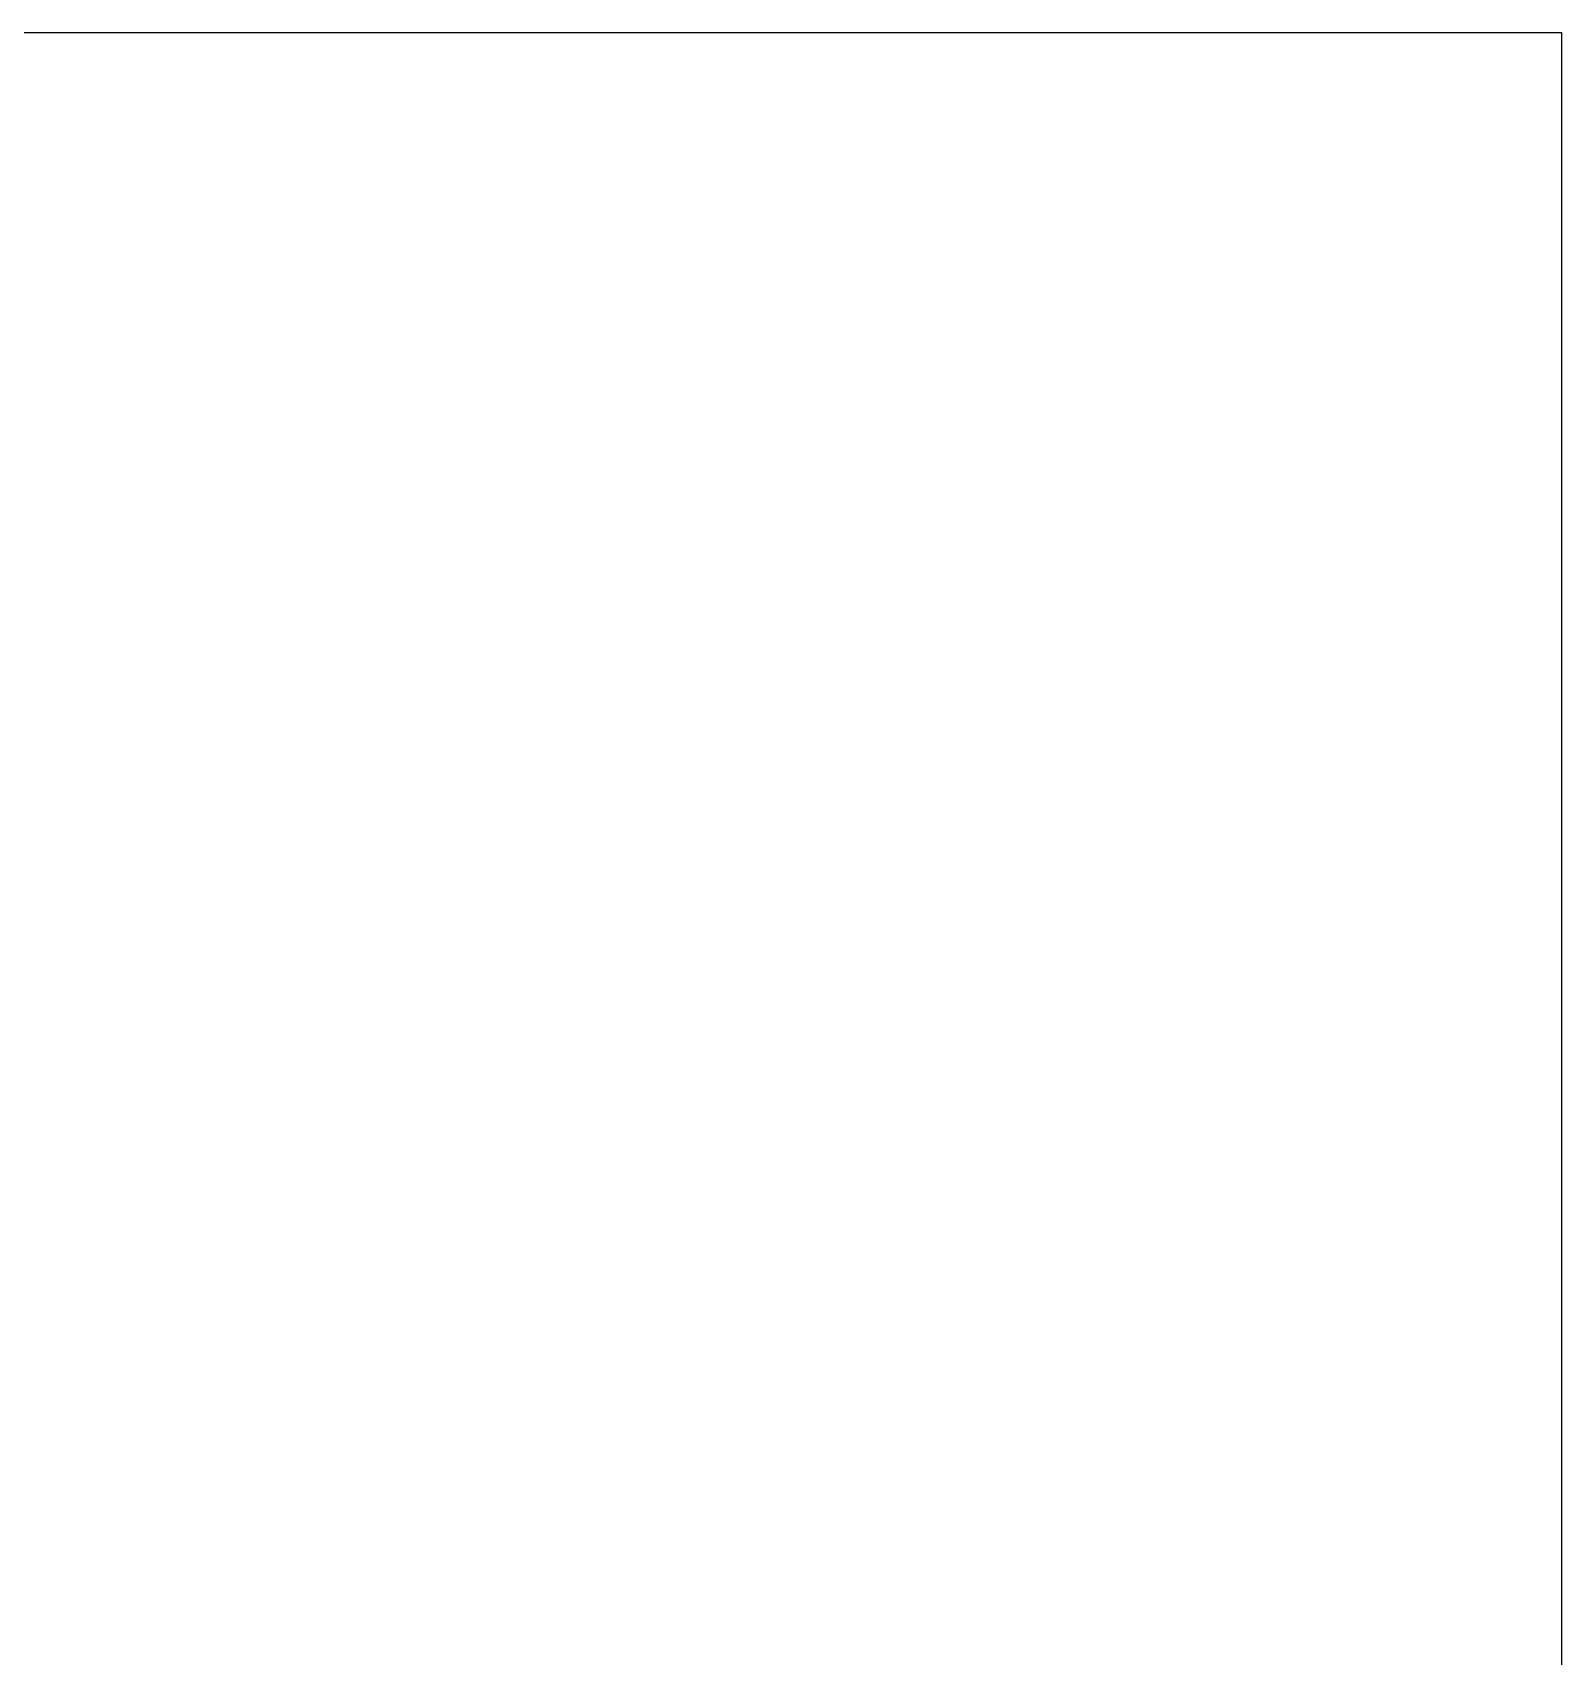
# Model space of a CAD drawing. Extents: x -3378 to 102197, y -3799 to 48702.
# Drawn here: x 26666 to 29416, y -879 to 2041 of the extents above; entities that cross this region are included whole.
import ezdxf

# ---------------------------------------------------------------- set-up
doc = ezdxf.new("R2010")
doc.units = 0
doc.layers.add('DIM', color=173, linetype='Continuous')
doc.styles.add('CHINESE', font='ros1.shx', dxfattribs={"width": 0.75, "bigfont": 'hztxt.shx'})
doc.dimstyles.new('F-05', dxfattribs={"dimscale": 5, "dimtxt": 4, "dimasz": 1, "dimexe": 1, "dimexo": 1, "dimgap": 1, "dimtad": 1, "dimdec": 1, "dimzin": 12, "dimdsep": 46, "dimtxsty": 'CHINESE', "dimblk": 'ARCHTICK', "dimcen": 0, "dimclrd": 4, "dimclre": 4, "dimclrt": 1, "dimadec": 0, "dimazin": 3, "dimtfac": 1, "dimtdec": 1, "dimtix": 1, "dimtofl": 0, "dimtmove": 2, "dimatfit": 3, "dimfxl": 1, "dimtolj": 1, "dimtzin": 0, "dimarcsym": 0})

# ---------------------------------------------------------------- blocks, each defined once
blk = doc.blocks.new('_ArchTick')
at = {"color": 0, "linetype": 'ByBlock', "const_width": 0.15}
blk.add_lwpolyline([(-0.5, -0.5), (0.5, 0.5)], dxfattribs=at)
blk = doc.blocks.new('*D1425')
at = {"layer": 'Defpoints', "color": 0, "ltscale": 10, "transparency": 16777216}
for p in [(27926.9, 1571.8), (27655.6, -1533.8)]:
    blk.add_point(p, dxfattribs=at)
at = {"layer": 'DIM', "color": 4, "lineweight": -2, "ltscale": 10, "transparency": 16777216}
blk.add_line((27648.4, -1616), (27655.6, -1533.8), dxfattribs=at)
at = {"layer": 'DIM', "color": 4, "lineweight": -2, "ltscale": 10, "transparency": 16777216, "xscale": 5, "yscale": 5, "zscale": 5, "rotation": 85.00573428005329}
blk.add_blockref('_ArchTick', (27655.6, -1533.8), dxfattribs=at)
at = {"layer": 'DIM', "color": 1, "ltscale": 10, "transparency": 16777216, "insert": (27636.6, -1578.6), "char_height": 20, "attachment_point": 5, "rotation": 85.0057, "style": 'CHINESE'}
blk.add_mtext('\\A1;R3117.4', dxfattribs=at)
blk = doc.blocks.new('*D1444')
at = {"layer": 'Defpoints', "color": 0, "ltscale": 10, "transparency": 16777216}
for p in [(27638.4, 1077.5), (27322.9, -1944.4)]:
    blk.add_point(p, dxfattribs=at)
at = {"layer": 'DIM', "color": 4, "lineweight": -2, "ltscale": 10, "transparency": 16777216}
blk.add_line((27314.4, -2026), (27322.9, -1944.4), dxfattribs=at)
at = {"layer": 'DIM', "color": 4, "lineweight": -2, "ltscale": 10, "transparency": 16777216, "xscale": 5, "yscale": 5, "zscale": 5, "rotation": 84.03895140592896}
blk.add_blockref('_ArchTick', (27322.9, -1944.4), dxfattribs=at)
at = {"layer": 'DIM', "color": 1, "ltscale": 10, "transparency": 16777216, "insert": (27303.2, -1988.6), "char_height": 20, "attachment_point": 5, "rotation": 84.039, "style": 'CHINESE'}
blk.add_mtext('\\A1;R3038.3', dxfattribs=at)

msp = doc.modelspace()

# ---------------------------------------------------------------- linework, layer by layer
at = {"layer": 'DIM', "ltscale": 10}
msp.add_lwpolyline([(7399.937, 2041.033), (29415.653, 2041.033), (29415.653, -3799.39), (7399.937, -3799.39)], close=True, dxfattribs=at)

# ---------------------------------------------------------------- dimensions: what is measured, and where the dimension line sits
for center, mpoint, picture, middle in [((27926.95, 1571.773), (27655.559, -1533.823), '*D1425', (27636.589, -1578.591)), ((27638.424, 1077.506), (27322.886, -1944.397), '*D1444', (27303.19, -1988.59))]:
    dim = msp.add_radius_dim(center=center, mpoint=mpoint, dimstyle='F-05', dxfattribs=at)
    dim.commit()
    dim.dimension.update_dxf_attribs({"geometry": picture, "text_midpoint": middle})

doc.saveas('drawing.dxf')
